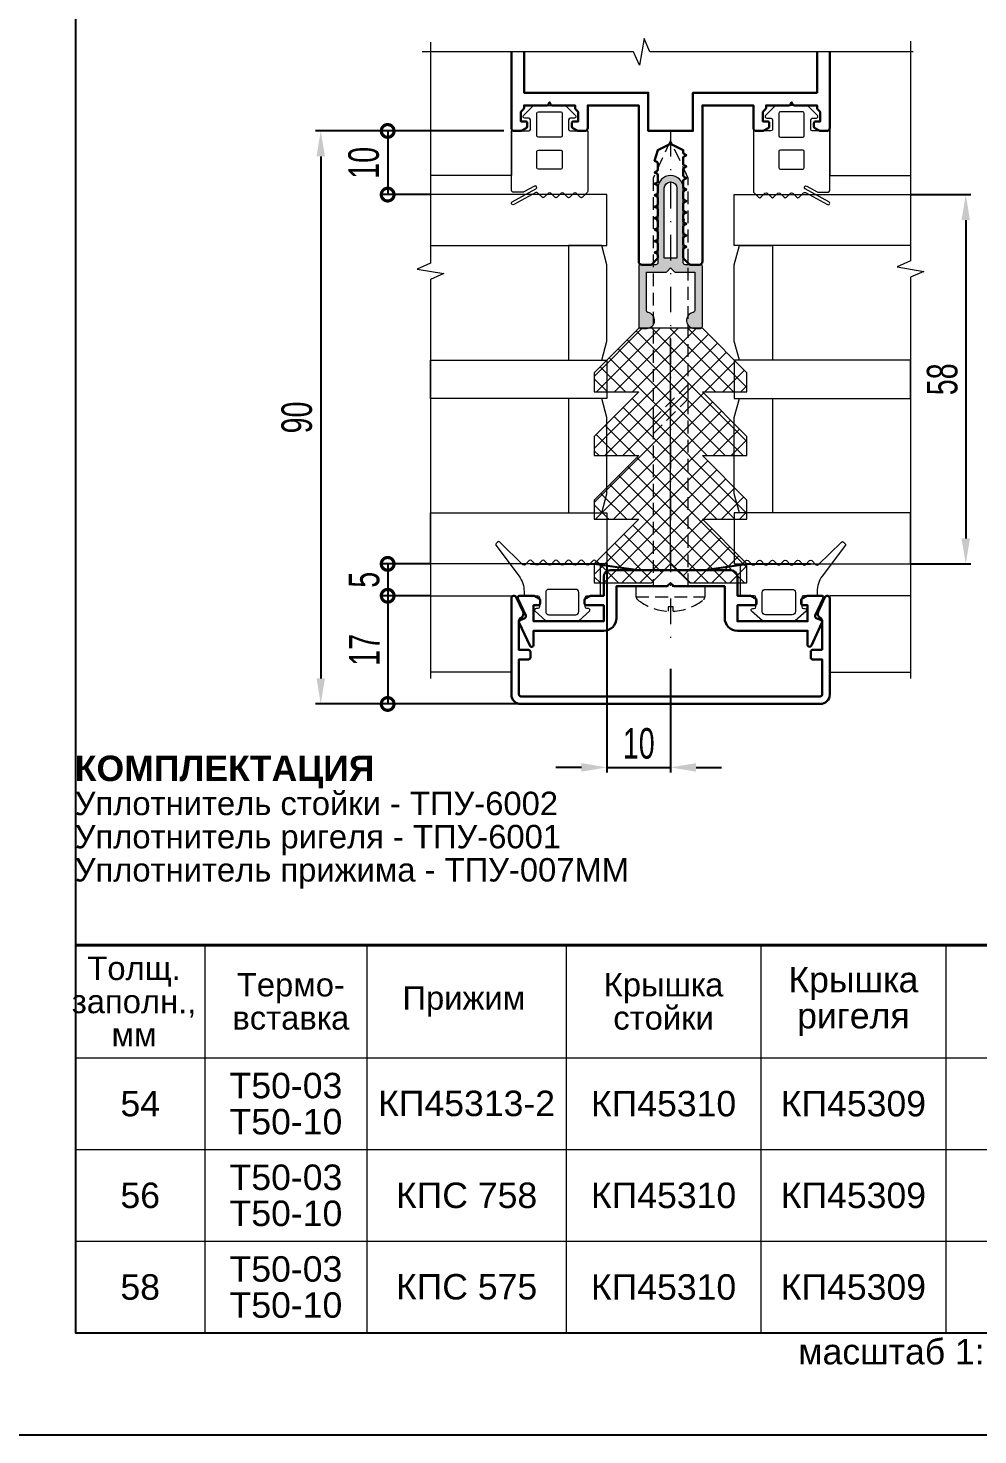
# Model space of a CAD drawing. Extents: x -37 to 8820, y -336 to 478.
# Drawn here: x 1910.4 to 2003.6, y 0 to 138.1 of the extents above; entities that cross this region are included whole.
import ezdxf

# ---------------------------------------------------------------- set-up
doc = ezdxf.new("R2010")
doc.units = 0
doc.header["$LTSCALE"] = 5
doc.linetypes.add('DASHDOT', pattern=[1, 0.5, -0.25, 0, -0.25])
doc.linetypes.add('HIDDEN', pattern=[0.375, 0.25, -0.125])
doc.layers.get('0').update_dxf_attribs({"linetype": 'CONTINUOUS', "lineweight": 30})
doc.layers.get('DEFPOINTS').update_dxf_attribs({"linetype": 'CONTINUOUS'})
for name, color, linetype, lineweight in [('1', 6, 'DASHDOT', 13), ('2', 3, 'HIDDEN', 13), ('Dimentions', 5, 'CONTINUOUS', 15), ('Glass', 5, 'CONTINUOUS', 20), ('Герлен', 7, 'CONTINUOUS', 60), ('Зигзаг', 1, 'CONTINUOUS', 15), ('Конструкции', 252, 'CONTINUOUS', 20), ('Рамки', 1, 'CONTINUOUS', 15), ('Текстовый', 7, 'CONTINUOUS', 9), ('Уплотнители', 1, 'CONTINUOUS', 20), ('Штриховка', 1, 'CONTINUOUS', 5)]:
    doc.layers.add(name, color=color, linetype=linetype, lineweight=lineweight)
doc.layers.add('Скрытые', color=14, linetype='CONTINUOUS', plot=False)
doc.styles.add('3', font='RUSS.SHX', dxfattribs={"width": 0.7, "height": 3})
doc.styles.add('Каталожный', font='arial.ttf', dxfattribs={"height": 2.5})
doc.dimstyles.new('MX1_6', dxfattribs={"dimtxt": 3, "dimasz": 2.5, "dimexe": 0.5, "dimexo": 0, "dimgap": 0.8, "dimtad": 1, "dimlfac": 1.6, "dimdsep": 46, "dimtxsty": '3', "dimcen": 0, "dimclrd": 256, "dimclre": 256, "dimclrt": 256, "dimaunit": 1, "dimadec": 0, "dimazin": 0, "dimtfac": 1, "dimtmove": 0, "dimatfit": 1, "dimfxl": 1, "dimtvp": 1, "dimtolj": 1, "dimtzin": 0, "dimarcsym": 0})

# ---------------------------------------------------------------- blocks, each defined once
blk = doc.blocks.new('*D813')
at = {"layer": 'DEFPOINTS', "color": 0, "linetype": 'Continuous', "transparency": 16777216}
for p in [(1967.15, 85.5), (1973.4, 75.19), (1973.4, 65.52)]:
    blk.add_point(p, dxfattribs=at)
at = {"layer": 'Dimentions', "linetype": 'Continuous', "lineweight": -2, "transparency": 16777216}
for p, q in [((1967.15, 85.5), (1967.15, 65.02)), ((1973.4, 75.19), (1973.4, 65.02)), ((1964.65, 65.52), (1962.15, 65.52)), ((1967.15, 65.52), (1973.4, 65.52)), ((1975.9, 65.52), (1978.4, 65.52))]:
    blk.add_line(p, q, dxfattribs=at)
at = {"layer": 'Dimentions', "linetype": 'Continuous', "transparency": 16777216}
for points in [[(1964.65, 65.94), (1964.65, 65.1), (1967.15, 65.52)], [(1975.9, 65.94), (1975.9, 65.1), (1973.4, 65.52)]]:
    blk.add_solid(points, dxfattribs=at)
at = {"layer": 'Dimentions', "linetype": 'Continuous', "transparency": 16777216, "insert": (1970.28, 67.86), "char_height": 3, "attachment_point": 5, "style": '3'}
blk.add_mtext('\\A1;10', dxfattribs=at)
blk = doc.blocks.new('*D823')
at = {"layer": 'DEFPOINTS', "color": 0, "linetype": 'Continuous', "transparency": 16777216}
for p in [(1996.95, 121.75), (1996.95, 85.5), (2002.37, 85.5)]:
    blk.add_point(p, dxfattribs=at)
at = {"layer": 'Dimentions', "linetype": 'Continuous', "lineweight": -2, "transparency": 16777216}
for p, q in [((1996.95, 121.75), (2002.87, 121.75)), ((2002.37, 119.25), (2002.37, 88)), ((1996.95, 85.5), (2002.87, 85.5))]:
    blk.add_line(p, q, dxfattribs=at)
at = {"layer": 'Dimentions', "linetype": 'Continuous', "transparency": 16777216}
for points in [[(2001.95, 119.25), (2002.78, 119.25), (2002.37, 121.75)], [(2001.95, 88), (2002.78, 88), (2002.37, 85.5)]]:
    blk.add_solid(points, dxfattribs=at)
at = {"layer": 'Dimentions', "linetype": 'Continuous', "transparency": 16777216, "insert": (2000.07, 103.62), "char_height": 3, "attachment_point": 5, "rotation": 90, "style": '3'}
blk.add_mtext('\\A1;58', dxfattribs=at)
blk = doc.blocks.new('_DotSmall')
at = {"color": 0, "linetype": 'ByBlock', "const_width": 0.5}
blk.add_lwpolyline([(-0.0625, 0, 1), (0.0625, 0, 1)], format="xyb", close=True, dxfattribs=at)
blk = doc.blocks.new('*D824')
at = {"layer": 'DEFPOINTS', "color": 0, "linetype": 'Continuous', "transparency": 16777216}
for p in [(1949.86, 85.5), (1945.64, 82.37), (1949.86, 82.37)]:
    blk.add_point(p, dxfattribs=at)
at = {"layer": 'Dimentions', "linetype": 'Continuous', "lineweight": -2, "transparency": 16777216}
for p, q in [((1949.86, 85.5), (1945.14, 85.5)), ((1945.64, 85.5), (1945.64, 82.37)), ((1949.86, 82.37), (1945.14, 82.37))]:
    blk.add_line(p, q, dxfattribs=at)
at = {"layer": 'Dimentions', "linetype": 'Continuous', "lineweight": -2, "transparency": 16777216, "xscale": 2.5, "yscale": 2.5, "zscale": 2.5}
for p, rotation in [((1945.64, 85.5), 90), ((1945.64, 82.37), 270)]:
    blk.add_blockref('_DotSmall', p, dxfattribs=dict(at, rotation=rotation))
at = {"layer": 'Dimentions', "linetype": 'Continuous', "transparency": 16777216, "insert": (1943.34, 83.94), "char_height": 3, "attachment_point": 5, "rotation": 90, "style": '3'}
blk.add_mtext('\\A1;5', dxfattribs=at)
blk = doc.blocks.new('*D825')
at = {"layer": 'DEFPOINTS', "color": 0, "linetype": 'Continuous', "transparency": 16777216}
for p in [(1949.86, 82.37), (1945.64, 71.75), (1959.1, 71.75)]:
    blk.add_point(p, dxfattribs=at)
at = {"layer": 'Dimentions', "linetype": 'Continuous', "lineweight": -2, "transparency": 16777216}
for p, q in [((1949.86, 82.37), (1945.14, 82.37)), ((1945.64, 82.37), (1945.64, 71.75)), ((1959.1, 71.75), (1945.14, 71.75))]:
    blk.add_line(p, q, dxfattribs=at)
at = {"layer": 'Dimentions', "linetype": 'Continuous', "lineweight": -2, "transparency": 16777216, "xscale": 2.5, "yscale": 2.5, "zscale": 2.5}
for p, rotation in [((1945.64, 82.37), 90), ((1945.64, 71.75), 270)]:
    blk.add_blockref('_DotSmall', p, dxfattribs=dict(at, rotation=rotation))
at = {"layer": 'Dimentions', "linetype": 'Continuous', "transparency": 16777216, "insert": (1943.34, 77.06), "char_height": 3, "attachment_point": 5, "rotation": 90, "style": '3'}
blk.add_mtext('\\A1;17', dxfattribs=at)
blk = doc.blocks.new('*D826')
at = {"layer": 'DEFPOINTS', "color": 0, "linetype": 'Continuous', "transparency": 16777216}
for p in [(1957.03, 128), (1945.64, 121.75), (1949.86, 121.75)]:
    blk.add_point(p, dxfattribs=at)
at = {"layer": 'Dimentions', "linetype": 'Continuous', "lineweight": -2, "transparency": 16777216}
for p, q in [((1957.03, 128), (1945.14, 128)), ((1945.64, 128), (1945.64, 121.75)), ((1949.86, 121.75), (1945.14, 121.75))]:
    blk.add_line(p, q, dxfattribs=at)
at = {"layer": 'Dimentions', "linetype": 'Continuous', "lineweight": -2, "transparency": 16777216, "xscale": 2.5, "yscale": 2.5, "zscale": 2.5}
for p, rotation in [((1945.64, 128), 90), ((1945.64, 121.75), 270)]:
    blk.add_blockref('_DotSmall', p, dxfattribs=dict(at, rotation=rotation))
at = {"layer": 'Dimentions', "linetype": 'Continuous', "transparency": 16777216, "insert": (1943.3, 124.87), "char_height": 3, "attachment_point": 5, "rotation": 90, "style": '3'}
blk.add_mtext('\\A1;10', dxfattribs=at)
blk = doc.blocks.new('*D827')
at = {"layer": 'DEFPOINTS', "color": 0, "linetype": 'Continuous', "transparency": 16777216}
for p in [(1956.39, 128), (1939.07, 71.75), (1959.72, 71.75)]:
    blk.add_point(p, dxfattribs=at)
at = {"layer": 'Dimentions', "linetype": 'Continuous', "lineweight": -2, "transparency": 16777216}
for p, q in [((1956.39, 128), (1938.57, 128)), ((1939.07, 125.5), (1939.07, 74.25)), ((1959.72, 71.75), (1938.57, 71.75))]:
    blk.add_line(p, q, dxfattribs=at)
at = {"layer": 'Dimentions', "linetype": 'Continuous', "transparency": 16777216}
for points in [[(1938.66, 125.5), (1939.49, 125.5), (1939.07, 128)], [(1938.66, 74.25), (1939.49, 74.25), (1939.07, 71.75)]]:
    blk.add_solid(points, dxfattribs=at)
at = {"layer": 'Dimentions', "linetype": 'Continuous', "transparency": 16777216, "insert": (1936.73, 99.87), "char_height": 3, "attachment_point": 5, "rotation": 90, "style": '3'}
blk.add_mtext('\\A1;90', dxfattribs=at)

msp = doc.modelspace()

# ---------------------------------------------------------------- hatches: boundary and pattern name
at = {"layer": 'Штриховка'}
h = msp.add_hatch(color=256, dxfattribs=at)
edge = h.paths.add_edge_path(flags=16)
edge.add_line((1972.7756, 115.4962), (1972.7756, 122.3712))
edge.add_arc((1973.4006, 122.3712), 0.625, 0, 180, ccw=False)
edge.add_line((1974.0256, 122.3712), (1974.0256, 115.4962))
edge.add_line((1974.0256, 115.4962), (1972.7756, 115.4962))
edge = h.paths.add_edge_path()
edge.add_arc((1975.7443, 109.4025), 0.7813, 99.281799, 270)
edge.add_line((1975.7443, 108.6212), (1976.3381, 108.6212))
edge.add_arc((1976.3381, 108.8087), 0.1875, 270, 360)
edge.add_line((1976.5256, 108.8087), (1976.5256, 114.6837))
edge.add_arc((1976.3381, 114.6837), 0.1875, 0, 90)
edge.add_line((1976.3381, 114.8712), (1974.8381, 114.8712))
edge.add_arc((1974.8381, 115.0587), 0.1875, 180, 270, ccw=False)
edge.add_line((1974.6506, 115.0587), (1974.6506, 119.1212))
edge.add_arc((1974.6506, 119.2462), 0.125, 270, 450)
edge.add_line((1974.6506, 119.3712), (1974.6506, 122.3712))
edge.add_arc((1973.4006, 122.3712), 1.25, 0, 180)
edge.add_line((1972.1506, 122.3712), (1972.1506, 119.3712))
edge.add_arc((1972.1506, 119.2462), 0.125, 90, 270)
edge.add_line((1972.1506, 119.1212), (1972.1506, 115.0587))
edge.add_arc((1971.9631, 115.0587), 0.1875, -90, 0, ccw=False)
edge.add_line((1971.9631, 114.8712), (1970.4631, 114.8712))
edge.add_arc((1970.4631, 114.6837), 0.1875, 90, 180)
edge.add_line((1970.2756, 114.6837), (1970.2756, 108.8087))
edge.add_arc((1970.4631, 108.8087), 0.1875, 180, 270)
edge.add_line((1970.4631, 108.6212), (1971.0568, 108.6212))
edge.add_arc((1971.0568, 109.4025), 0.7812, 270, 440.718201)
edge.add_arc((1971.2131, 110.3585), 0.1875, 180, 260.718201, ccw=False)
edge.add_line((1971.0256, 110.3585), (1971.0256, 114.1212))
edge.add_line((1971.0256, 114.1212), (1972.8854, 114.1212))
edge.add_arc((1972.8854, 114.3087), 0.1875, 270, 315)
edge.add_line((1973.018, 114.1761), (1973.4006, 114.5587))
edge.add_line((1973.4006, 114.5587), (1973.7832, 114.1761))
edge.add_arc((1973.9157, 114.3087), 0.1875, 225, 270)
edge.add_line((1973.9157, 114.1212), (1975.7756, 114.1212))
edge.add_line((1975.7756, 114.1212), (1975.7756, 110.3585))
edge.add_arc((1975.5881, 110.3585), 0.1875, -80.718201, 0, ccw=False)
at = {"layer": 'Штриховка', "lineweight": 5}
h = msp.add_hatch(dxfattribs=at)
h.set_pattern_fill('NET', color=256, scale=10, angle=45, style=0)
h.set_pattern_definition([(45, (-3102.3984, 2796.0968), (-0.88388348, 0.88388348), []), (135, (-3102.3984, 2796.0968), (-0.88388348, -0.88388348), [])])
h.paths.add_polyline_path([(1975.2756, 83.6241), (1980.9006, 83.6241), (1980.9006, 85.4991), (1976.5256, 89.8741), (1980.9006, 89.8741), (1980.9006, 91.7491), (1976.5256, 96.1241), (1980.9006, 96.1241), (1980.9006, 97.9991), (1976.5256, 102.3741), (1980.9006, 102.3741), (1980.9006, 104.2491), (1976.5256, 108.6241), (1970.2756, 108.6241), (1965.9006, 104.2491), (1965.9006, 102.3741), (1970.2756, 102.3741), (1965.9006, 97.9991), (1965.9006, 96.1241), (1970.2756, 96.1241), (1965.9006, 91.7491), (1965.9006, 89.8741), (1970.2756, 89.8741), (1965.9006, 85.4991), (1965.9006, 83.6241), (1971.5256, 83.6241), (1973.4006, 85.4991)])

# ---------------------------------------------------------------- linework, layer by layer
msp.add_lwpolyline([(1957.7756, 135.76), (1957.7756, 128.3087, 0.41421356), (1958.0881, 127.9962), (1958.6688, 127.9962, 0.11643382), (1958.7527, 128.016), (1959.2344, 128.2569, 0.28407904), (1959.3381, 128.4246), (1959.3381, 128.7462, 0.41421356), (1959.1506, 128.9337), (1958.7131, 128.9337), (1958.7131, 129.8712), (1958.9707, 130.1288, 0.19891237), (1959.0256, 130.2614), (1959.0256, 130.4962), (1961.2534, 130.4962, 0.28407904), (1961.4211, 130.5999), (1961.5256, 130.8087), (1961.63, 130.5999, 0.28407904), (1961.7977, 130.4962), (1964.0256, 130.4962), (1964.0256, 130.2614, 0.19891237), (1964.0805, 130.1288), (1964.3381, 129.8712), (1964.3381, 128.9337), (1963.9006, 128.9337, 0.41421356), (1963.7131, 128.7462), (1963.7131, 128.4246, 0.28407904), (1963.8167, 128.2569), (1964.2985, 128.016, 0.11643382), (1964.3823, 127.9962), (1964.9631, 127.9962, 0.41421356), (1965.2756, 128.3087), (1965.2756, 130.4962), (1970.2756, 130.4962), (1970.2756, 115.1837, 0.41421356), (1970.5881, 114.8712), (1971.4479, 114.8712, 0.19891237), (1971.5805, 114.9261), (1972.0957, 115.4413, 0.19891237), (1972.1506, 115.5739), (1972.1506, 115.7866, 0.28407904), (1972.0469, 115.9543), (1971.8381, 116.0587), (1972.0469, 116.1631, 0.28407904), (1972.1506, 116.3308), (1972.1506, 116.9116, 0.28407904), (1972.0469, 117.0793), (1971.8381, 117.1837), (1972.0469, 117.2881, 0.28407904), (1972.1506, 117.4558), (1972.1506, 118.0366, 0.28407904), (1972.0469, 118.2043), (1971.8381, 118.3087), (1972.0469, 118.4131, 0.28407904), (1972.1506, 118.5808), (1972.1506, 119.1616, 0.28407904), (1972.0469, 119.3293), (1971.8381, 119.4337), (1972.0469, 119.5381, 0.28407904), (1972.1506, 119.7058), (1972.1506, 120.2866, 0.28407904), (1972.0469, 120.4543), (1971.8381, 120.5587), (1972.0469, 120.6631, 0.28407904), (1972.1506, 120.8308), (1972.1506, 121.4116, 0.28407904), (1972.0469, 121.5793), (1971.8381, 121.6837), (1972.0469, 121.7881, 0.28407904), (1972.1506, 121.9558), (1972.1506, 122.5366, 0.28407904), (1972.0469, 122.7043), (1971.8381, 122.8087), (1972.0469, 122.9131, 0.28407904), (1972.1506, 123.0808), (1972.1506, 123.6616, 0.28407904), (1972.0469, 123.8293), (1971.8381, 123.9337), (1972.0469, 124.0381, 0.28407904), (1972.1506, 124.2058), (1972.1506, 124.7866, 0.28407904), (1972.0469, 124.9543), (1971.8381, 125.0587), (1972.1506, 126.1212), (1973.4006, 126.7462), (1974.6506, 126.1212), (1974.6506, 125.8933, 0.28407904), (1974.7542, 125.7256), (1974.9631, 125.6212), (1974.7542, 125.5168, 0.28407904), (1974.6506, 125.3491), (1974.6506, 124.7683, 0.28407904), (1974.7542, 124.6006), (1974.9631, 124.4962), (1974.7542, 124.3918, 0.28407904), (1974.6506, 124.2241), (1974.6506, 123.6433, 0.28407904), (1974.7542, 123.4756), (1974.9631, 123.3712), (1974.7542, 123.2668, 0.28407904), (1974.6506, 123.0991), (1974.6506, 122.5183, 0.28407904), (1974.7542, 122.3506), (1974.9631, 122.2462), (1974.7542, 122.1418, 0.28407904), (1974.6506, 121.9741), (1974.6506, 121.3933, 0.28407904), (1974.7542, 121.2256), (1974.9631, 121.1212), (1974.7542, 121.0168, 0.28407904), (1974.6506, 120.8491), (1974.6506, 120.2683, 0.28407904), (1974.7542, 120.1006), (1974.9631, 119.9962), (1974.7542, 119.8918, 0.28407904), (1974.6506, 119.7241), (1974.6506, 119.1433, 0.28407904), (1974.7542, 118.9756), (1974.9631, 118.8712), (1974.7542, 118.7668, 0.28407904), (1974.6506, 118.5991), (1974.6506, 118.0183, 0.28407904), (1974.7542, 117.8506), (1974.9631, 117.7462), (1974.7542, 117.6418, 0.28407904), (1974.6506, 117.4741), (1974.6506, 116.8933, 0.28407904), (1974.7542, 116.7256), (1974.9631, 116.6212), (1974.7542, 116.5168, 0.28407904), (1974.6506, 116.3491), (1974.6506, 115.5739, 0.19891237), (1974.7055, 115.4413), (1975.2207, 114.9261, 0.19891237), (1975.3532, 114.8712), (1976.2131, 114.8712, 0.41421356), (1976.5256, 115.1837), (1976.5256, 130.4962), (1981.5256, 130.4962), (1981.5256, 128.3087, 0.41421356), (1981.8381, 127.9962), (1982.4188, 127.9962, 0.11643382), (1982.5027, 128.016), (1982.9844, 128.2569, 0.28407904), (1983.0881, 128.4246), (1983.0881, 128.7462, 0.41421356), (1982.9006, 128.9337), (1982.4631, 128.9337), (1982.4631, 129.8712), (1982.7207, 130.1288, 0.19891237), (1982.7756, 130.2614), (1982.7756, 130.4962), (1985.0034, 130.4962, 0.28407904), (1985.1711, 130.5999), (1985.2756, 130.8087), (1985.38, 130.5999, 0.28407904), (1985.5477, 130.4962), (1987.7756, 130.4962), (1987.7756, 130.2614, 0.19891237), (1987.8305, 130.1288), (1988.0881, 129.8712), (1988.0881, 128.9337), (1987.6506, 128.9337, 0.41421356), (1987.4631, 128.7462), (1987.4631, 128.4246, 0.28407904), (1987.5667, 128.2569), (1988.0485, 128.016, 0.11643382), (1988.1323, 127.9962), (1988.7131, 127.9962, 0.41421356), (1989.0256, 128.3087), (1989.0256, 135.76)], format="xyb")
msp.add_lwpolyline([(1959.0256, 135.76), (1959.0256, 131.7462), (1971.2131, 131.7462), (1971.2131, 127.9962), (1975.5881, 127.9962), (1975.5881, 131.7462), (1987.7756, 131.7462), (1987.7756, 135.76)])
for points in [[(1958.5431, 79.7173, -0.41421356), (1958.6338, 79.9664), (1959.1056, 80.1865, 0.41421356), (1959.1963, 80.4356), (1958.4181, 82.1045, -0.54861879), (1958.5881, 82.3712), (1959.9188, 82.3712, -0.11643382), (1960.0027, 82.3514), (1960.4844, 82.1105, -0.28407904), (1960.5881, 81.9428), (1960.5881, 81.6212, -0.41421356), (1960.4006, 81.4337), (1959.9631, 81.4337), (1959.9631, 79.8712), (1966.8381, 79.8712), (1966.8381, 81.4337), (1965.1506, 81.4337, -0.41421356), (1964.9631, 81.6212), (1964.9631, 81.9428, -0.28407904), (1965.0667, 82.1105), (1965.5485, 82.3514, -0.11643382), (1965.6323, 82.3712), (1966.8381, 82.3712), (1966.8381, 84.2462, -0.41421356), (1967.4631, 84.8712), (1979.3381, 84.8712, -0.41421356), (1979.9631, 84.2462), (1979.9631, 82.3712), (1981.1688, 82.3712, -0.11643382), (1981.2527, 82.3514), (1981.7344, 82.1105, -0.28407904), (1981.8381, 81.9428), (1981.8381, 81.6212, -0.41421356), (1981.6506, 81.4337), (1979.9631, 81.4337), (1979.9631, 79.8712), (1986.8381, 79.8712), (1986.8381, 81.4337), (1986.4006, 81.4337, -0.41421356), (1986.2131, 81.6212), (1986.2131, 81.9428, -0.28407904), (1986.3167, 82.1105), (1986.7985, 82.3514, -0.11643382), (1986.8823, 82.3712), (1988.2131, 82.3712, -0.54861879), (1988.383, 82.1045), (1987.6048, 80.4356, 0.41421356), (1987.6955, 80.1865), (1988.1673, 79.9664, -0.41421356), (1988.258, 79.7173), (1987.2145, 77.4795, -0.29147342), (1987.0446, 77.3712), (1987.0256, 77.3712, -0.41421356), (1986.8381, 77.5587), (1986.8381, 78.9337), (1979.9631, 78.9337, -0.41421356), (1978.7131, 80.1837), (1978.7131, 83.3087), (1973.7907, 83.3087, -0.19891237), (1973.6582, 83.3636), (1973.4006, 83.6212), (1973.143, 83.3636, -0.19891237), (1973.0104, 83.3087), (1968.0881, 83.3087), (1968.0881, 80.1837, -0.41421356), (1966.8381, 78.9337), (1959.9631, 78.9337), (1959.9631, 77.5587, -0.41421356), (1959.7756, 77.3712), (1959.7566, 77.3712, -0.29147342), (1959.5866, 77.4795)], [(1988.2756, 77.0587), (1988.2756, 79.8845, 0.27973928), (1988.0737, 80.2172, -0.40155944), (1987.8791, 80.7902), (1988.549, 82.2269, -0.80258485), (1989.0256, 82.1212), (1989.0256, 72.6837, -0.41421356), (1988.0881, 71.7462), (1958.7131, 71.7462, -0.41421356), (1957.7756, 72.6837), (1957.7756, 82.1212, -0.80258485), (1958.2522, 82.2269), (1958.9221, 80.7902, -0.40155944), (1958.7275, 80.2172, 0.27973928), (1958.5256, 79.8845), (1958.5256, 77.0587), (1959.4631, 77.0587, -0.41421356), (1959.6506, 76.8712), (1959.6506, 76.3087, -0.41421356), (1959.4631, 76.1212), (1958.5256, 76.1212), (1958.5256, 72.6837, 0.41421356), (1958.7131, 72.4962), (1988.0881, 72.4962, 0.41421356), (1988.2756, 72.6837), (1988.2756, 76.1212), (1987.3381, 76.1212, -0.41421356), (1987.1506, 76.3087), (1987.1506, 76.8712, -0.41421356), (1987.3381, 77.0587)]]:
    msp.add_lwpolyline(points, format="xyb", close=True)
at = {"layer": '1'}
msp.add_line((1973.4006, 127.9962), (1973.4006, 77.9962), dxfattribs=at)
at = {"layer": '2'}
msp.add_line((1970.0257, 82.2526), (1976.7757, 82.2526), dxfattribs=at)
for points in [[(1975.1194, 83.3087), (1975.1194, 123.3728), (1973.4007, 127.0587), (1971.6819, 123.3728), (1971.6819, 83.3087)], [(1971.6819, 98.2496), (1975.1194, 101.6871), (1975.1194, 103.1194), (1971.6819, 99.6819)]]:
    msp.add_lwpolyline(points, close=True, dxfattribs=at)
msp.add_lwpolyline([(1973.155, 80.8458, -0.16184886), (1970.1393, 82.0116, -0.22388754), (1970.0257, 82.2526), (1970.0257, 83.3087), (1976.7757, 83.3087), (1976.7757, 82.2526, -0.22388754), (1976.662, 82.0116, -0.16184886), (1973.6463, 80.8458), (1973.6463, 81.2835), (1973.155, 81.2835)], format="xyb", close=True, dxfattribs=at)
at = {"layer": 'Glass'}
for points in [[(1949.8555, 116.7462), (1967.1506, 116.7462), (1967.1506, 121.7462), (1949.8555, 121.7462)], [(1996.9457, 116.7462), (1979.6506, 116.7462), (1979.6506, 121.7462), (1996.9457, 121.7462)], [(1966.6483, 116.7462), (1963.4007, 116.7462), (1963.4007, 105.4962), (1966.6483, 105.4962), (1967.1507, 107.3712), (1967.1507, 114.8712)], [(1980.1528, 116.7462), (1983.4004, 116.7462), (1983.4004, 105.4962), (1980.1528, 105.4962), (1979.6504, 107.3712), (1979.6504, 114.8712)], [(1949.8555, 105.4962), (1967.1507, 105.4962), (1967.1507, 101.7462), (1949.8555, 101.7462)], [(1996.9457, 105.4962), (1979.6504, 105.4962), (1979.6504, 101.7462), (1996.9457, 101.7462)], [(1966.6483, 101.7462), (1963.4007, 101.7462), (1963.4007, 90.4962), (1966.6483, 90.4962), (1967.1507, 92.3712), (1967.1507, 99.8712)], [(1980.1528, 101.7462), (1983.4004, 101.7462), (1983.4004, 90.4962), (1980.1528, 90.4962), (1979.6504, 92.3712), (1979.6504, 99.8712)], [(1949.8555, 90.4962), (1967.1506, 90.4962), (1967.1506, 85.4962), (1949.8555, 85.4962)], [(1996.9457, 90.4962), (1979.6506, 90.4962), (1979.6506, 85.4962), (1996.9457, 85.4962)]]:
    msp.add_lwpolyline(points, close=True, dxfattribs=at)
at = {"layer": 'Герлен', "lineweight": 40}
msp.add_line((1915, 48.0868), (2080, 48.0868), dxfattribs=at)
at = {"layer": 'Герлен', "ltscale": 2, "const_width": 0.1875}
msp.add_lwpolyline([(1959.6304, 85.4962), (1965.9006, 85.4962), (1970.3425, 84.8712), (1976.5925, 84.8712), (1980.9006, 85.481), (1987.1477, 85.4962)], dxfattribs=at)
at = {"layer": 'Зигзаг'}
for points in [[(1949.8555, 136.7164), (1949.8555, 115.0248), (1948.5376, 114.4439), (1951.1503, 114.0083), (1949.8555, 113.4258), (1949.8555, 74.2503)], [(1997.2139, 135.76), (1971.3761, 135.76), (1970.7953, 137.0779), (1970.3596, 134.4652), (1969.7771, 135.76), (1949.0215, 135.76)], [(1996.9457, 136.8197), (1996.9457, 115.2318), (1995.6278, 114.651), (1998.2405, 114.2153), (1996.9457, 113.6328), (1996.9457, 74.2503)]]:
    msp.add_lwpolyline(points, dxfattribs=at)
at = {"layer": 'Конструкции'}
for points in [[(1957.7756, 135.76), (1957.7756, 123.6212), (1949.8555, 123.6183)], [(1989.0256, 135.76), (1989.0256, 123.6212), (1996.9457, 123.6212)], [(1949.8555, 82.3683), (1957.7756, 82.3712), (1957.7756, 74.8712), (1949.8555, 74.8683)], [(1996.9457, 82.3712), (1989.0256, 82.3712), (1989.0256, 74.8712), (1996.9457, 74.8712)]]:
    msp.add_lwpolyline(points, dxfattribs=at)
at = {"layer": 'Рамки'}
for p, q in [((1927.7124, 48.0868), (1927.7124, 10)), ((1943.604, 48.0868), (1943.604, 10)), ((1963.1643, 48.0868), (1963.1643, 10)), ((1982.2614, 48.0868), (1982.2614, 10)), ((2000.4215, 48.0868), (2000.4215, 10)), ((1915, 37), (2080, 37)), ((1915, 28), (2080, 28)), ((1915, 19), (2080, 19)), ((1915, 10), (2080, 10))]:
    msp.add_line(p, q, dxfattribs=at)
at = {"layer": 'Скрытые', "linetype": 'Continuous'}
for points in [[(2100, 297), (1890, 297), (1890, 0), (2100, 0)], [(2080, 10), (2080, 287), (1915, 287), (1915, 10)]]:
    msp.add_lwpolyline(points, close=True, dxfattribs=at)
at = {"layer": 'Уплотнители'}
msp.add_line((1973.4006, 85.4991), (1973.4006, 107.6866), dxfattribs=at)
for points in [[(1960.0448, 122.5821), (1958.9998, 122.0151, -0.12491271), (1958.9253, 121.9962), (1957.9318, 121.9962, -0.41421356), (1957.7756, 122.1525), (1957.7756, 127.9962), (1959.4943, 127.9962, 0.41421356), (1959.6506, 128.1525), (1959.6506, 129.09, 0.41421356), (1959.4943, 129.2462), (1959.0881, 129.2462, -0.66858666), (1958.9777, 129.5131), (1959.9173, 130.4506, -0.19861919), (1960.0277, 130.4962), (1963.0235, 130.4962, -0.19861919), (1963.1338, 130.4506), (1964.0734, 129.5131, -0.66858666), (1963.9631, 129.2462), (1963.5568, 129.2462, 0.41421356), (1963.4006, 129.09), (1963.4006, 128.1525, 0.41421356), (1963.5568, 127.9962), (1965.2756, 127.9962), (1965.2756, 122.0609, -0.19891237), (1965.2298, 121.9504), (1964.7611, 121.4817, -0.41421356), (1964.5401, 121.4817), (1964.1361, 121.8857, 0.41421356), (1963.9151, 121.8857), (1963.5111, 121.4817, -0.41421356), (1963.2901, 121.4817), (1962.8861, 121.8857, 0.41421356), (1962.6651, 121.8857), (1962.2611, 121.4817, -0.41421356), (1962.0401, 121.4817), (1961.6361, 121.8857, 0.41421356), (1961.4151, 121.8857), (1961.0111, 121.4817, -0.41421356), (1960.7901, 121.4817), (1960.358, 121.9137, 0.33207606), (1960.1731, 121.9406), (1958.0063, 120.7651, -1), (1957.8573, 121.0398), (1960.1938, 122.3074, 1)], [(1960.4318, 129.8712), (1962.6193, 129.8712, -0.41421356), (1962.7756, 129.715), (1962.7756, 127.5275, -0.41421356), (1962.6193, 127.3712), (1960.4318, 127.3712, -0.41421356), (1960.2756, 127.5275), (1960.2756, 129.715, -0.41421356)], [(1986.7563, 122.5821), (1987.8014, 122.0151, 0.12491271), (1987.8759, 121.9962), (1988.8693, 121.9962, 0.41421356), (1989.0256, 122.1525), (1989.0256, 127.9962), (1987.3068, 127.9962, -0.41421356), (1987.1506, 128.1525), (1987.1506, 129.09, -0.41421356), (1987.3068, 129.2462), (1987.7131, 129.2462, 0.66858666), (1987.8234, 129.5131), (1986.8838, 130.4506, 0.19861919), (1986.7735, 130.4962), (1983.7777, 130.4962, 0.19861919), (1983.6673, 130.4506), (1982.7277, 129.5131, 0.66858666), (1982.8381, 129.2462), (1983.2443, 129.2462, -0.41421356), (1983.4006, 129.09), (1983.4006, 128.1525, -0.41421356), (1983.2443, 127.9962), (1981.5256, 127.9962), (1981.5256, 122.0609, 0.19891237), (1981.5713, 121.9504), (1982.0401, 121.4817, 0.41421356), (1982.2611, 121.4817), (1982.6651, 121.8857, -0.41421356), (1982.8861, 121.8857), (1983.2901, 121.4817, 0.41421356), (1983.5111, 121.4817), (1983.9151, 121.8857, -0.41421356), (1984.1361, 121.8857), (1984.5401, 121.4817, 0.41421356), (1984.7611, 121.4817), (1985.1651, 121.8857, -0.41421356), (1985.3861, 121.8857), (1985.7901, 121.4817, 0.41421356), (1986.0111, 121.4817), (1986.4431, 121.9137, -0.33207606), (1986.6281, 121.9406), (1988.7948, 120.7651, 1), (1988.9438, 121.0398), (1986.6073, 122.3074, -1)], [(1986.3693, 129.8712), (1984.1818, 129.8712, 0.41421356), (1984.0256, 129.715), (1984.0256, 127.5275, 0.41421356), (1984.1818, 127.3712), (1986.3693, 127.3712, 0.41421356), (1986.5256, 127.5275), (1986.5256, 129.715, 0.41421356)], [(1960.4318, 126.1212), (1962.6193, 126.1212, -0.41421356), (1962.7756, 125.965), (1962.7756, 124.4025, -0.41421356), (1962.6193, 124.2462), (1960.4318, 124.2462, -0.41421356), (1960.2756, 124.4025), (1960.2756, 125.965, -0.41421356)], [(1986.3693, 126.1212), (1984.1818, 126.1212, 0.41421356), (1984.0256, 125.965), (1984.0256, 124.4025, 0.41421356), (1984.1818, 124.2462), (1986.3693, 124.2462, 0.41421356), (1986.5256, 124.4025), (1986.5256, 125.965, 0.41421356)], [(1975.6183, 110.1735, 0.92211283), (1975.7443, 108.6212), (1976.3381, 108.6212, 0.41421356), (1976.5256, 108.8087), (1976.5256, 114.6837, 0.41421356), (1976.3381, 114.8712), (1974.8381, 114.8712, -0.41421356), (1974.6506, 115.0587), (1974.6506, 119.1212, 1), (1974.6506, 119.3712), (1974.6506, 122.3712, 1), (1972.1506, 122.3712), (1972.1506, 119.3712, 1), (1972.1506, 119.1212), (1972.1506, 115.0587, -0.41421356), (1971.9631, 114.8712), (1970.4631, 114.8712, 0.41421356), (1970.2756, 114.6837), (1970.2756, 108.8087, 0.41421356), (1970.4631, 108.6212), (1971.0568, 108.6212, 0.92211283), (1971.1828, 110.1735, -0.36752318), (1971.0256, 110.3585), (1971.0256, 114.1212), (1972.8854, 114.1212, 0.19891237), (1973.018, 114.1761), (1973.4006, 114.5587), (1973.7832, 114.1761, 0.19891237), (1973.9157, 114.1212), (1975.7756, 114.1212), (1975.7756, 110.3585, -0.36752318)], [(1972.7756, 115.4962), (1972.7756, 122.3712, -1), (1974.0256, 122.3712), (1974.0256, 115.4962)], [(1965.1818, 81.1212, -0.41421356), (1965.0256, 81.2775), (1965.0256, 82.215, -0.41421356), (1965.1818, 82.3712), (1966.5256, 82.3712), (1966.5256, 85.2591, 0.19891237), (1966.489, 85.3475), (1966.0111, 85.8254, 0.41421356), (1965.7901, 85.8254), (1965.3861, 85.4214, -0.41421356), (1965.1651, 85.4214), (1964.7611, 85.8254, 0.41421356), (1964.5401, 85.8254), (1964.1361, 85.4214, -0.41421356), (1963.9151, 85.4214), (1963.5111, 85.8254, 0.41421356), (1963.2901, 85.8254), (1962.8861, 85.4214, -0.41421356), (1962.6651, 85.4214), (1962.2611, 85.8254, 0.41421356), (1962.0401, 85.8254), (1961.6361, 85.4214, -0.41421356), (1961.4151, 85.4214), (1961.0111, 85.8254, 0.41421356), (1960.7901, 85.8254), (1960.3861, 85.4214, -0.41421356), (1960.1651, 85.4214), (1959.7611, 85.8254, 0.41421356), (1959.5401, 85.8254), (1959.1361, 85.4214, -0.41421356), (1958.9151, 85.4214), (1956.6361, 87.6357, 0.41421356), (1956.4151, 87.6357), (1956.2838, 87.5044, 0.29253821), (1956.2476, 87.3399), (1958.5284, 84.2867, -0.16178775), (1959.0256, 82.7905), (1959.0256, 82.3712), (1960.3693, 82.3712, -0.41421356), (1960.5256, 82.215), (1960.5256, 81.2775, -0.41421356), (1960.3693, 81.1212), (1960.2131, 81.1212, 0.66858666), (1960.1027, 80.8543), (1961.1673, 79.9168, 0.19861919), (1961.2777, 79.8712), (1964.2735, 79.8712, 0.19861919), (1964.3838, 79.9168), (1965.4484, 80.8543, 0.66858666), (1965.3381, 81.1212)], [(1981.6193, 81.1212, 0.41421356), (1981.7756, 81.2775), (1981.7756, 82.215, 0.41421356), (1981.6193, 82.3712), (1980.2756, 82.3712), (1980.2756, 85.2591, -0.19891237), (1980.3122, 85.3475), (1980.7901, 85.8254, -0.41421356), (1981.0111, 85.8254), (1981.4151, 85.4214, 0.41421356), (1981.6361, 85.4214), (1982.0401, 85.8254, -0.41421356), (1982.2611, 85.8254), (1982.6651, 85.4214, 0.41421356), (1982.8861, 85.4214), (1983.2901, 85.8254, -0.41421356), (1983.5111, 85.8254), (1983.9151, 85.4214, 0.41421356), (1984.1361, 85.4214), (1984.5401, 85.8254, -0.41421356), (1984.7611, 85.8254), (1985.1651, 85.4214, 0.41421356), (1985.3861, 85.4214), (1985.7901, 85.8254, -0.41421356), (1986.0111, 85.8254), (1986.4151, 85.4214, 0.41421356), (1986.6361, 85.4214), (1987.0401, 85.8254, -0.41421356), (1987.2611, 85.8254), (1987.6651, 85.4214, 0.41421356), (1987.8861, 85.4214), (1990.1651, 87.6357, -0.41421356), (1990.3861, 87.6357), (1990.5174, 87.5044, -0.29253821), (1990.5535, 87.3399), (1988.2727, 84.2867, 0.16178775), (1987.7756, 82.7905), (1987.7756, 82.3712), (1986.4318, 82.3712, 0.41421356), (1986.2756, 82.215), (1986.2756, 81.2775, 0.41421356), (1986.4318, 81.1212), (1986.5881, 81.1212, -0.66858666), (1986.6984, 80.8543), (1985.6338, 79.9168, -0.19861919), (1985.5235, 79.8712), (1982.5277, 79.8712, -0.19861919), (1982.4173, 79.9168), (1981.3527, 80.8543, -0.66858666), (1981.4631, 81.1212)], [(1961.4631, 80.4962), (1964.0881, 80.4962, 0.41421356), (1964.4006, 80.8087), (1964.4006, 82.6837, 0.41421356), (1964.0881, 82.9962), (1961.4631, 82.9962, 0.41421356), (1961.1506, 82.6837), (1961.1506, 80.8087, 0.41421356)], [(1985.3381, 80.4962), (1982.7131, 80.4962, -0.41421356), (1982.4006, 80.8087), (1982.4006, 82.6837, -0.41421356), (1982.7131, 82.9962), (1985.3381, 82.9962, -0.41421356), (1985.6506, 82.6837), (1985.6506, 80.8087, -0.41421356)]]:
    msp.add_lwpolyline(points, format="xyb", close=True, dxfattribs=at)
msp.add_lwpolyline([(1975.2756, 83.6241), (1980.9006, 83.6241), (1980.9006, 85.4991), (1976.5256, 89.8741), (1980.9006, 89.8741), (1980.9006, 91.7491), (1976.5256, 96.1241), (1980.9006, 96.1241), (1980.9006, 97.9991), (1976.5256, 102.3741), (1980.9006, 102.3741), (1980.9006, 104.2491), (1976.5256, 108.6241), (1970.2756, 108.6241), (1965.9006, 104.2491), (1965.9006, 102.3741), (1970.2756, 102.3741), (1965.9006, 97.9991), (1965.9006, 96.1241), (1970.2756, 96.1241), (1965.9006, 91.7491), (1965.9006, 89.8741), (1970.2756, 89.8741), (1965.9006, 85.4991), (1965.9006, 83.6241), (1971.5256, 83.6241), (1973.4006, 85.4991)], close=True, dxfattribs=at)

# ---------------------------------------------------------------- texts
at = {"layer": 'Скрытые', "linetype": 'Continuous', "insert": (1997.5, 7.9386), "char_height": 3.5, "width": 165, "attachment_point": 5, "style": 'Каталожный'}
msp.add_mtext('\\pxqc;{\\H0.71429x;масштаб 1:1,6}', dxfattribs=at)
at = {"layer": 'Текстовый', "linetype": 'Continuous', "line_spacing_factor": 0.85, "style": 'Каталожный'}
for s, insert, char_height, width, attachment_point in [('\\P\\pxql;{\\fArial|b1|i0|c204|p34;КОМПЛЕКТАЦИЯ\\P\\pi-2,l2,r-2.0333,se1.0833,t4;\\fArial|b0|i0|c204|p34;\\H0.92x;Уплотнитель стойки - ТПУ-6002\\PУплотнитель ригеля - ТПУ-6001\\PУплотнитель прижима - ТПУ-007ММ}', (1914.934, 70.2198), 2.5, 66.020014, 1), ('Толщ.\\Pзаполн.,\\Pмм', (1920.7528, 42.5434), 2.3, 27.25, 5), ('Крышка ригеля', (1991.3414, 42.5434), 2.5, 18.1601, 5), ('Термо-\\Pвставка', (1936.1384, 42.5434), 2.3, 12.276865, 5), ('Крышка \\Pстойки', (1972.7128, 42.5434), 2.3, 19.097083, 5), ('Прижим', (1953.1156, 42.5434), 2.3, 27.25, 5), ('Т50-03\\PT50-10', (1935.6582, 32.5), 2.5, 13.891532, 5), ('54', (1921.3562, 32.5), 2.5, 12.712441, 5), ('КП45313-2', (1953.3841, 32.5224), 2.5, 19.560325, 5), ('КП45310', (1972.7128, 32.5), 2.5, 19.097083, 5), ('КП45309', (1991.3414, 32.5), 2.5, 18.1601, 5), ('Т50-03\\PT50-10', (1935.6582, 23.5), 2.5, 13.891532, 5), ('56', (1921.3562, 23.5), 2.5, 12.712441, 5), ('КПС 758', (1953.3841, 23.5), 2.5, 19.560325, 5), ('КП45310', (1972.7128, 23.5), 2.5, 19.097083, 5), ('КП45309', (1991.3414, 23.5), 2.5, 18.1601, 5), ('Т50-03\\PT50-10', (1935.6582, 14.5), 2.5, 13.891532, 5), ('58', (1921.3562, 14.5), 2.5, 12.712441, 5), ('КПС 575', (1953.3841, 14.5224), 2.5, 19.560325, 5), ('КП45310', (1972.7128, 14.5), 2.5, 19.097083, 5), ('КП45309', (1991.3414, 14.5), 2.5, 18.1601, 5)]:
    msp.add_mtext(s, dxfattribs=dict(at, insert=insert, char_height=char_height, width=width, attachment_point=attachment_point))

# ---------------------------------------------------------------- dimensions: what is measured, and where the dimension line sits
at = {"layer": 'Dimentions', "linetype": 'Continuous'}
for base, p1, p2, picture, middle in [((1945.6441, 121.7491), (1957.0289, 127.9962), (1949.8555, 121.7491), '*D826', (1943.3012, 124.8726)), ((1945.6441, 82.3712), (1949.8555, 85.4991), (1949.8555, 82.3712), '*D824', (1943.3441, 83.9351)), ((1945.6441, 71.7462), (1949.8555, 82.3712), (1959.0986, 71.7462), '*D825', (1943.3441, 77.0587))]:
    dim = msp.add_linear_dim(base=base, p1=p1, p2=p2, angle=90, dimstyle='MX1_6', override={"dimdec": 0, "dimblk1": 'DotSmall', "dimblk2": 'DotSmall', "dimsah": 1}, dxfattribs=at)
    dim.commit()
    dim.dimension.update_dxf_attribs({"geometry": picture, "text_midpoint": middle})
for base, p1, p2, picture, middle in [((1939.074, 71.7462), (1956.3914, 127.9962), (1959.7236, 71.7462), '*D827', (1936.7312, 99.8712)), ((2002.3651, 85.4962), (1996.9457, 121.7462), (1996.9457, 85.4962), '*D823', (2000.0651, 103.6212))]:
    dim = msp.add_linear_dim(base=base, p1=p1, p2=p2, angle=90, dimstyle='MX1_6', dxfattribs=at)
    dim.commit()
    dim.dimension.update_dxf_attribs({"geometry": picture, "text_midpoint": middle})
dim = msp.add_linear_dim(base=(1973.4006, 65.5201), p1=(1967.1506, 85.4962), p2=(1973.4006, 75.189), dimstyle='MX1_6', dxfattribs=at)
dim.commit()
dim.dimension.update_dxf_attribs({"geometry": '*D813', "text_midpoint": (1970.2756, 67.8629)})

doc.saveas('drawing.dxf')
